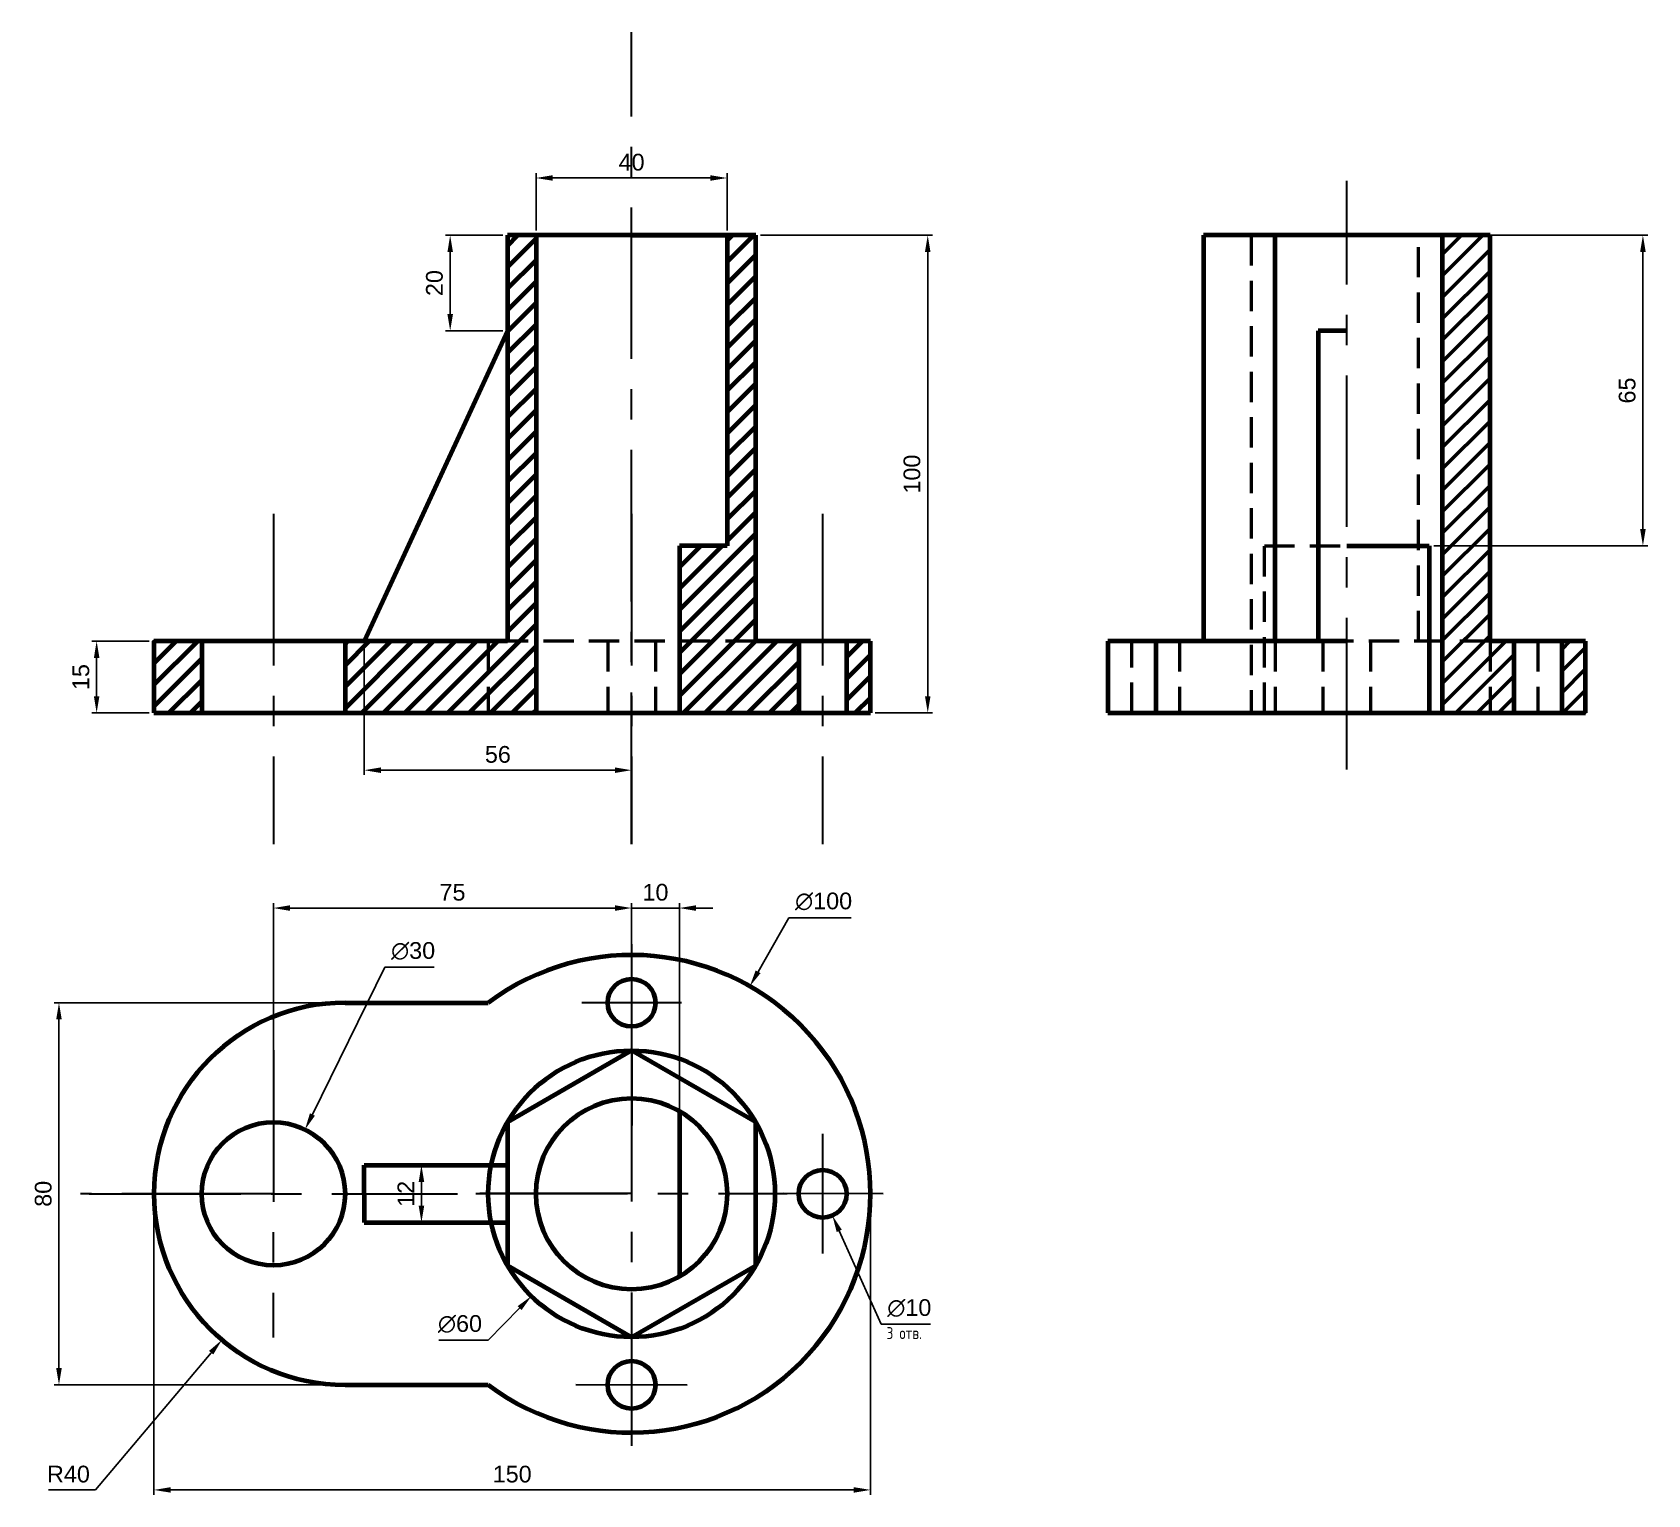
# Model space of a CAD drawing. Header units: millimetres. Extents: x -125 to 213, y -63 to 243.
import ezdxf

# ---------------------------------------------------------------- set-up
doc = ezdxf.new("R2010")
doc.units = ezdxf.units.MM
doc.linetypes.add('CENTER', pattern=[50.8, 31.75, -6.35, 6.35, -6.35])
doc.linetypes.add('HIDDEN', pattern=[9.525, 6.35, -3.175])
for name, color, linetype, lineweight in [('AM_5', 3, 'Continuous', 25), ('Невидимая', 5, 'HIDDEN', 50), ('Оси', 1, 'CENTER', 30), ('Основной', 5, 'Continuous', 80)]:
    doc.layers.add(name, color=color, linetype=linetype, lineweight=lineweight)
doc.styles.get("Standard").update_dxf_attribs({"font": 'arial.ttf'})
doc.styles.add('ГОСТ', font='GOST_A.TTF')
doc.dimstyles.new('AM_ISO$0', dxfattribs={"dimtxt": 3.5, "dimasz": 3.5, "dimexe": 1, "dimexo": 1, "dimgap": 1.5, "dimtad": 1, "dimdsep": 46, "dimtxsty": 'Standard', "dimcen": 0, "dimclrd": 256, "dimclre": 256, "dimclrt": 2, "dimadec": 0, "dimazin": 2, "dimtp": 0.1, "dimtm": 0.1, "dimtfac": 0.71, "dimtdec": 3, "dimtmove": 0, "dimatfit": 3, "dimfxl": 1, "dimlwd": -1, "dimlwe": -1, "dimarcsym": 1})
doc.dimstyles.new('AM_ISO$3', dxfattribs={"dimtxt": 3.5, "dimasz": 3.5, "dimexe": 1, "dimexo": 1, "dimgap": 1.5, "dimtad": 1, "dimtoh": 1, "dimdsep": 46, "dimtxsty": 'Standard', "dimcen": 0, "dimclrd": 256, "dimclre": 256, "dimclrt": 2, "dimadec": 0, "dimazin": 2, "dimtp": 0.1, "dimtm": 0.1, "dimtfac": 0.71, "dimtdec": 3, "dimtofl": 0, "dimtmove": 0, "dimatfit": 0, "dimfxl": 1, "dimlwd": -1, "dimlwe": -1, "dimarcsym": 1})
doc.dimstyles.new('AM_ISO$4', dxfattribs={"dimtxt": 3.5, "dimasz": 3.5, "dimexe": 1, "dimexo": 1, "dimgap": 1.5, "dimtad": 1, "dimtoh": 1, "dimdsep": 46, "dimtxsty": 'Standard', "dimcen": 0, "dimclrd": 256, "dimclre": 256, "dimclrt": 2, "dimadec": 0, "dimazin": 2, "dimtp": 0.1, "dimtm": 0.1, "dimtfac": 0.71, "dimtdec": 3, "dimtofl": 0, "dimtmove": 0, "dimatfit": 0, "dimfxl": 1, "dimlwd": -1, "dimlwe": -1, "dimarcsym": 1})

# ---------------------------------------------------------------- blocks, each defined once
blk = doc.blocks.new('*D3')
at = {"layer": 'AM_5', "linetype": 'ByBlock', "transparency": 16777216}
for p, q in [((-20, 201.7), (-20, 213.7)), ((20, 201.7), (20, 213.7)), ((-16.5, 212.7), (16.5, 212.7))]:
    blk.add_line(p, q, dxfattribs=at)
at = {"layer": 'AM_5', "transparency": 16777216}
for points in [[(-16.5, 213.28), (-16.5, 212.12), (-20, 212.7)], [(16.5, 213.28), (16.5, 212.12), (20, 212.7)]]:
    blk.add_solid(points, dxfattribs=at)
at = {"layer": 'Defpoints', "color": 0, "transparency": 16777216}
for p in [(20, 212.7), (-20, 200.7), (20, 200.7)]:
    blk.add_point(p, dxfattribs=at)
at = {"layer": 'AM_5', "color": 3, "transparency": 16777216, "insert": (0, 215.99), "char_height": 3.5, "attachment_point": 5}
blk.add_mtext('40', dxfattribs=at)
blk = doc.blocks.new('*D4')
at = {"layer": 'AM_5', "linetype": 'ByBlock', "transparency": 16777216}
for p, q in [((-26.98, 200.7), (-38.98, 200.7)), ((-37.98, 184.2), (-37.98, 197.2)), ((-26.98, 180.7), (-38.98, 180.7))]:
    blk.add_line(p, q, dxfattribs=at)
at = {"layer": 'AM_5', "transparency": 16777216}
for points in [[(-38.56, 197.2), (-37.4, 197.2), (-37.98, 200.7)], [(-38.56, 184.2), (-37.4, 184.2), (-37.98, 180.7)]]:
    blk.add_solid(points, dxfattribs=at)
at = {"layer": 'Defpoints', "color": 0, "transparency": 16777216}
for p in [(-37.98, 200.7), (-25.98, 200.7), (-25.98, 180.7)]:
    blk.add_point(p, dxfattribs=at)
at = {"layer": 'AM_5', "color": 3, "transparency": 16777216, "insert": (-41.27, 190.7), "char_height": 3.5, "attachment_point": 5, "rotation": 90}
blk.add_mtext('20', dxfattribs=at)
blk = doc.blocks.new('*D5')
at = {"layer": 'AM_5', "linetype": 'ByBlock', "transparency": 16777216}
for p, q in [((26.98, 200.7), (63, 200.7)), ((62, 104.2), (62, 197.2)), ((51, 100.7), (63, 100.7))]:
    blk.add_line(p, q, dxfattribs=at)
at = {"layer": 'AM_5', "transparency": 16777216}
for points in [[(61.42, 197.2), (62.58, 197.2), (62, 200.7)], [(61.42, 104.2), (62.58, 104.2), (62, 100.7)]]:
    blk.add_solid(points, dxfattribs=at)
at = {"layer": 'Defpoints', "color": 0, "transparency": 16777216}
for p in [(25.98, 200.7), (62, 200.7), (50, 100.7)]:
    blk.add_point(p, dxfattribs=at)
at = {"layer": 'AM_5', "color": 3, "transparency": 16777216, "insert": (58.71, 150.7), "char_height": 3.5, "attachment_point": 5, "rotation": 90}
blk.add_mtext('100', dxfattribs=at)
blk = doc.blocks.new('*D6')
at = {"layer": 'AM_5', "linetype": 'ByBlock', "transparency": 16777216}
for p, q in [((-101, 115.7), (-113, 115.7)), ((-112, 112.2), (-112, 104.2)), ((-101, 100.7), (-113, 100.7))]:
    blk.add_line(p, q, dxfattribs=at)
at = {"layer": 'AM_5', "transparency": 16777216}
for points in [[(-112.58, 112.2), (-111.42, 112.2), (-112, 115.7)], [(-112.58, 104.2), (-111.42, 104.2), (-112, 100.7)]]:
    blk.add_solid(points, dxfattribs=at)
at = {"layer": 'Defpoints', "color": 0, "transparency": 16777216}
for p in [(-100, 115.7), (-112, 100.7), (-100, 100.7)]:
    blk.add_point(p, dxfattribs=at)
at = {"layer": 'AM_5', "color": 3, "transparency": 16777216, "insert": (-115.29, 108.2), "char_height": 3.5, "attachment_point": 5, "rotation": 90}
blk.add_mtext('15', dxfattribs=at)
blk = doc.blocks.new('*D7')
at = {"layer": 'AM_5', "linetype": 'ByBlock', "transparency": 16777216}
for p, q in [((-61, 40), (-120.89, 40)), ((-119.89, 36.5), (-119.89, -36.5)), ((-61, -40), (-120.89, -40))]:
    blk.add_line(p, q, dxfattribs=at)
at = {"layer": 'AM_5', "transparency": 16777216}
for points in [[(-120.47, 36.5), (-119.3, 36.5), (-119.89, 40)], [(-120.47, -36.5), (-119.3, -36.5), (-119.89, -40)]]:
    blk.add_solid(points, dxfattribs=at)
at = {"layer": 'Defpoints', "color": 0, "transparency": 16777216}
for p in [(-60, 40), (-119.89, -40), (-60, -40)]:
    blk.add_point(p, dxfattribs=at)
at = {"layer": 'AM_5', "color": 3, "transparency": 16777216, "insert": (-123.17, 0), "char_height": 3.5, "attachment_point": 5, "rotation": 90}
blk.add_mtext('80', dxfattribs=at)
blk = doc.blocks.new('*D8')
at = {"layer": 'AM_5', "linetype": 'ByBlock', "transparency": 16777216}
for p, q in [((-100, -1.01), (-100, -63)), ((50, -1), (50, -63)), ((-96.5, -62), (46.5, -62))]:
    blk.add_line(p, q, dxfattribs=at)
at = {"layer": 'AM_5', "transparency": 16777216}
for points in [[(-96.5, -61.42), (-96.5, -62.58), (-100, -62)], [(46.5, -61.42), (46.5, -62.58), (50, -62)]]:
    blk.add_solid(points, dxfattribs=at)
at = {"layer": 'Defpoints', "color": 0, "transparency": 16777216}
for p in [(50, 0), (-100, -0.01), (50, -62)]:
    blk.add_point(p, dxfattribs=at)
at = {"layer": 'AM_5', "color": 3, "transparency": 16777216, "insert": (-25, -58.71), "char_height": 3.5, "attachment_point": 5}
blk.add_mtext('150', dxfattribs=at)
blk = doc.blocks.new('*D9')
at = {"layer": 'AM_5', "linetype": 'ByBlock', "transparency": 16777216}
for p, q in [((167.99, 200.7), (212.73, 200.7)), ((211.73, 139.2), (211.73, 197.2)), ((167.99, 135.7), (212.73, 135.7))]:
    blk.add_line(p, q, dxfattribs=at)
at = {"layer": 'AM_5', "transparency": 16777216}
for points in [[(211.15, 197.2), (212.32, 197.2), (211.73, 200.7)], [(211.15, 139.2), (212.32, 139.2), (211.73, 135.7)]]:
    blk.add_solid(points, dxfattribs=at)
at = {"layer": 'Defpoints', "color": 0, "transparency": 16777216}
for p in [(166.99, 200.7), (211.73, 200.7), (166.99, 135.7)]:
    blk.add_point(p, dxfattribs=at)
at = {"layer": 'AM_5', "color": 3, "transparency": 16777216, "insert": (208.44, 168.2), "char_height": 3.5, "attachment_point": 5, "rotation": 90}
blk.add_mtext('65', dxfattribs=at)
blk = doc.blocks.new('*D10')
at = {"layer": 'AM_5', "linetype": 'ByBlock', "transparency": 16777216}
for p, q in [((-56, 114.7), (-56, 87.7)), ((0, 99.7), (0, 87.7)), ((-3.5, 88.7), (-52.5, 88.7))]:
    blk.add_line(p, q, dxfattribs=at)
at = {"layer": 'AM_5', "transparency": 16777216}
for points in [[(-52.5, 89.28), (-52.5, 88.12), (-56, 88.7)], [(-3.5, 89.28), (-3.5, 88.12), (0, 88.7)]]:
    blk.add_solid(points, dxfattribs=at)
at = {"layer": 'Defpoints', "color": 0, "transparency": 16777216}
for p in [(-56, 115.7), (0, 100.7), (-56, 88.7)]:
    blk.add_point(p, dxfattribs=at)
at = {"layer": 'AM_5', "color": 3, "transparency": 16777216, "insert": (-28, 91.99), "char_height": 3.5, "attachment_point": 5}
blk.add_mtext('56', dxfattribs=at)
blk = doc.blocks.new('*D11')
at = {"layer": 'AM_5', "linetype": 'ByBlock', "transparency": 16777216}
for p, q in [((-3.5, 59.84), (-7, 59.84)), ((0, 1.06), (0, 60.84)), ((0, 59.84), (10, 59.84)), ((10, 1.06), (10, 60.84)), ((13.5, 59.84), (17, 59.84))]:
    blk.add_line(p, q, dxfattribs=at)
at = {"layer": 'AM_5', "transparency": 16777216}
for points in [[(-3.5, 60.42), (-3.5, 59.25), (0, 59.84)], [(13.5, 60.42), (13.5, 59.25), (10, 59.84)]]:
    blk.add_solid(points, dxfattribs=at)
at = {"layer": 'Defpoints', "color": 0, "transparency": 16777216}
for p in [(10, 59.84), (0, 0.06), (10, 0.06)]:
    blk.add_point(p, dxfattribs=at)
at = {"layer": 'AM_5', "color": 3, "transparency": 16777216, "insert": (5, 63.12), "char_height": 3.5, "attachment_point": 5}
blk.add_mtext('10', dxfattribs=at)
blk = doc.blocks.new('*D12')
at = {"layer": 'AM_5', "linetype": 'ByBlock', "transparency": 16777216}
for p, q in [((-75, 1), (-75, 60.84)), ((-71.5, 59.84), (-3.5, 59.84)), ((0, 1.06), (0, 60.84))]:
    blk.add_line(p, q, dxfattribs=at)
at = {"layer": 'AM_5', "transparency": 16777216}
for points in [[(-71.5, 60.42), (-71.5, 59.25), (-75, 59.84)], [(-3.5, 60.42), (-3.5, 59.25), (0, 59.84)]]:
    blk.add_solid(points, dxfattribs=at)
at = {"layer": 'Defpoints', "color": 0, "transparency": 16777216}
for p in [(0, 59.84), (-75, 0), (0, 0.06)]:
    blk.add_point(p, dxfattribs=at)
at = {"layer": 'AM_5', "color": 3, "transparency": 16777216, "insert": (-37.5, 63.12), "char_height": 3.5, "attachment_point": 5}
blk.add_mtext('75', dxfattribs=at)
blk = doc.blocks.new('*D13')
at = {"layer": 'AM_5', "linetype": 'ByBlock', "transparency": 16777216}
for p, q in [((43.48, -7.76), (52.24, -27.31)), ((52.24, -27.31), (62.55, -27.31))]:
    blk.add_line(p, q, dxfattribs=at)
at = {"layer": 'AM_5', "transparency": 16777216}
blk.add_solid([(44.01, -7.52), (42.94, -8), (42.04, -4.56)], dxfattribs=at)
at = {"layer": 'Defpoints', "color": 0, "transparency": 16777216}
for p in [(37.96, 4.56), (42.04, -4.56)]:
    blk.add_point(p, dxfattribs=at)
at = {"layer": 'AM_5', "color": 3, "transparency": 16777216, "insert": (58.14, -23.93), "char_height": 3.5, "attachment_point": 5}
blk.add_mtext('∅10', dxfattribs=at)
blk = doc.blocks.new('*D14')
at = {"layer": 'AM_5', "linetype": 'ByBlock', "transparency": 16777216}
for p, q in [((-66.83, 16.6), (-51.64, 47.45)), ((-51.64, 47.45), (-41.33, 47.45))]:
    blk.add_line(p, q, dxfattribs=at)
at = {"layer": 'AM_5', "transparency": 16777216}
blk.add_solid([(-67.35, 16.86), (-66.31, 16.34), (-68.38, 13.46)], dxfattribs=at)
at = {"layer": 'Defpoints', "color": 0, "transparency": 16777216}
for p in [(-68.38, 13.46), (-81.62, -13.46)]:
    blk.add_point(p, dxfattribs=at)
at = {"layer": 'AM_5', "color": 3, "transparency": 16777216, "insert": (-45.74, 50.84), "char_height": 3.5, "attachment_point": 5}
blk.add_mtext('∅30', dxfattribs=at)
blk = doc.blocks.new('*D15')
at = {"layer": 'AM_5', "linetype": 'ByBlock', "transparency": 16777216}
for p, q in [((-88.03, -33.27), (-112.22, -61.99)), ((-112.22, -61.99), (-122.07, -61.99))]:
    blk.add_line(p, q, dxfattribs=at)
at = {"layer": 'AM_5', "transparency": 16777216}
blk.add_solid([(-88.47, -32.89), (-87.58, -33.64), (-85.77, -30.59)], dxfattribs=at)
at = {"layer": 'Defpoints', "color": 0, "transparency": 16777216}
for p in [(-60, 0), (-85.77, -30.59)]:
    blk.add_point(p, dxfattribs=at)
at = {"layer": 'AM_5', "color": 3, "transparency": 16777216, "insert": (-117.9, -58.7), "char_height": 3.5, "attachment_point": 5}
blk.add_mtext('R40', dxfattribs=at)
blk = doc.blocks.new('*D16')
at = {"layer": 'AM_5', "linetype": 'ByBlock', "transparency": 16777216}
for p, q in [((-23.44, -23.93), (-30.03, -30.65)), ((-30.03, -30.65), (-40.34, -30.65))]:
    blk.add_line(p, q, dxfattribs=at)
at = {"layer": 'AM_5', "transparency": 16777216}
blk.add_solid([(-23.86, -23.52), (-23.03, -24.34), (-20.99, -21.43)], dxfattribs=at)
at = {"layer": 'Defpoints', "color": 0, "transparency": 16777216}
for p in [(20.99, 21.43), (-20.99, -21.43)]:
    blk.add_point(p, dxfattribs=at)
at = {"layer": 'AM_5', "color": 3, "transparency": 16777216, "insert": (-35.93, -27.27), "char_height": 3.5, "attachment_point": 5}
blk.add_mtext('∅60', dxfattribs=at)
blk = doc.blocks.new('*D17')
at = {"layer": 'AM_5', "linetype": 'ByBlock', "transparency": 16777216}
for p, q in [((26.48, 46.49), (32.94, 57.82)), ((32.94, 57.82), (45.96, 57.82))]:
    blk.add_line(p, q, dxfattribs=at)
at = {"layer": 'AM_5', "transparency": 16777216}
blk.add_solid([(25.97, 46.78), (26.99, 46.2), (24.75, 43.45)], dxfattribs=at)
at = {"layer": 'Defpoints', "color": 0, "transparency": 16777216}
for p in [(24.75, 43.45), (-24.75, -43.45)]:
    blk.add_point(p, dxfattribs=at)
at = {"layer": 'AM_5', "color": 3, "transparency": 16777216, "insert": (40.2, 61.21), "char_height": 3.5, "attachment_point": 5}
blk.add_mtext('∅100', dxfattribs=at)
blk = doc.blocks.new('*D18')
at = {"layer": 'AM_5', "linetype": 'ByBlock', "transparency": 16777216}
for p, q in [((-55, 6), (-43, 6)), ((-44, 2.5), (-44, -2.5)), ((-55, -6), (-43, -6))]:
    blk.add_line(p, q, dxfattribs=at)
at = {"layer": 'AM_5', "transparency": 16777216}
for points in [[(-44.58, 2.5), (-43.42, 2.5), (-44, 6)], [(-44.58, -2.5), (-43.42, -2.5), (-44, -6)]]:
    blk.add_solid(points, dxfattribs=at)
at = {"layer": 'Defpoints', "color": 0, "transparency": 16777216}
for p in [(-56, 6), (-56, -6), (-44, -6)]:
    blk.add_point(p, dxfattribs=at)
at = {"layer": 'AM_5', "color": 3, "transparency": 16777216, "insert": (-47.26, 0), "char_height": 3.5, "attachment_point": 5, "rotation": 90}
blk.add_mtext('12', dxfattribs=at)

msp = doc.modelspace()

# ---------------------------------------------------------------- hatches: boundary and pattern name
at = {"layer": 'Невидимая', "true_color": 0x000000}
h = msp.add_hatch(dxfattribs=at)
h.set_pattern_fill('ANSI31', color=18, style=0)
h.paths.add_polyline_path([(199.732, 115.7), (194.732, 115.7), (194.732, 100.7), (199.732, 100.7)])
h.paths.add_polyline_path([(184.732, 115.7), (179.732, 115.7), (179.732, 100.7), (184.732, 100.7)])
h.paths.add_polyline_path([(179.732, 115.7), (169.732, 115.7), (169.732, 100.7), (179.732, 100.7)])
h.paths.add_polyline_path([(179.732, 200.7), (169.732, 200.7), (169.732, 115.7), (179.732, 115.7)])
at = {"layer": 'Основной', "true_color": 0x000000}
h = msp.add_hatch(dxfattribs=at)
h.set_pattern_fill('ANSI31', color=18, style=0)
h.paths.add_polyline_path([(35, 115.7), (10, 115.7), (10, 100.7), (35, 100.7)])
h.paths.add_polyline_path([(25.981, 200.7), (20, 200.7), (20, 135.7), (10, 135.7), (10, 115.7), (25.981, 115.7)])
h.paths.add_polyline_path([(50, 115.7), (45, 115.7), (45, 100.7), (50, 100.7)])
h.paths.add_polyline_path([(-20, 115.7), (-30, 115.7), (-30, 100.7), (-20, 100.7)])
h.paths.add_polyline_path([(-20, 200.7), (-25.981, 200.7), (-25.981, 180.7), (-25.981, 115.7), (-20, 115.7)])
h.paths.add_polyline_path([(-30, 115.7), (-60, 115.7), (-60, 100.7), (-30, 100.7)])
h.paths.add_polyline_path([(-90, 115.7), (-100, 115.7), (-100, 100.7), (-90, 100.7)])

# ---------------------------------------------------------------- linework, layer by layer
at = {"layer": 'Невидимая'}
for p, q in [((129.732, 200.7), (129.732, 100.7)), ((164.732, 115.7), (164.732, 200.7)), ((132.471, 100.7), (132.471, 135.7)), ((132.471, 135.7), (149.732, 135.7)), ((-30, 115.7), (-30, 100.7)), ((25.981, 115.7), (-25.981, 115.7)), ((-5, 115.7), (-5, 100.7)), ((5, 115.7), (5, 100.7)), ((104.732, 100.7), (104.732, 115.7)), ((149.732, 115.7), (114.732, 115.7)), ((114.732, 115.7), (114.732, 100.7)), ((149.732, 115.7), (119.732, 115.7)), ((149.732, 115.7), (129.732, 115.7)), ((149.732, 115.7), (134.732, 115.7)), ((134.732, 115.7), (134.732, 100.7)), ((149.732, 115.7), (143.732, 115.7)), ((149.732, 115.7), (144.732, 115.7)), ((144.732, 115.7), (144.732, 100.7)), ((179.732, 115.7), (149.732, 115.7)), ((154.732, 115.7), (154.732, 100.7)), ((179.732, 115.7), (179.732, 100.7)), ((189.732, 115.7), (189.732, 100.7)), ((194.732, 100.7), (194.732, 115.7)), ((114.732, 100.7), (104.732, 100.7))]:
    msp.add_line(p, q, dxfattribs=at)
at = {"layer": 'Оси'}
for p, q in [((0, 73.205), (0, 243.205)), ((149.732, 88.828), (149.732, 212.124)), ((-75, 142.391), (-75, 73.205)), ((0, 142.391), (0, 73.205)), ((40, 142.391), (40, 73.205)), ((0, 52.249), (0, 27.214)), ((10.453, 39.964), (-10.453, 40.024)), ((-74.955, 30.081), (-75.045, -30.081)), ((0.046, 30.141), (-0.045, -30.021)), ((40, 12.554), (40, -12.481)), ((-75, 0), (-115.369, 0)), ((0, 0.06), (-33.436, 0.06)), ((-32.6, 0.06), (32.6, 0.06)), ((52.669, 0), (31.763, 0.06)), ((-113.58, -0.003), (-36.42, -0.003)), ((0, -27.751), (0, -52.786)), ((11.657, -40.036), (-11.657, -39.976))]:
    msp.add_line(p, q, dxfattribs=at)
at = {"layer": 'Основной'}
for p, q in [((25.981, 200.7), (-25.981, 200.7)), ((-25.981, 200.7), (-25.981, 115.7)), ((-25.981, 200.7), (-25.981, 180.7)), ((0, 200.7), (-20, 200.7)), ((-20, 200.7), (-20, 100.7)), ((0, 200.7), (20, 200.7)), ((20, 200.7), (20, 135.7)), ((25.981, 115.7), (25.981, 200.7)), ((179.732, 200.7), (119.732, 200.7)), ((119.732, 200.7), (119.732, 115.7)), ((134.732, 115.7), (134.732, 200.7)), ((169.732, 200.7), (169.732, 100.7)), ((179.732, 115.7), (179.732, 200.7)), ((-25.981, 180.7), (-56, 115.7)), ((149.732, 180.7), (143.732, 180.7)), ((143.732, 180.7), (143.732, 115.7)), ((20, 135.7), (10, 135.7)), ((10, 135.7), (10, 100.7)), ((149.732, 135.7), (166.992, 135.7)), ((166.992, 135.7), (166.992, 100.7)), ((-100, 115.7), (-100, 100.7)), ((-25.981, 115.7), (-100, 115.7)), ((-90, 115.7), (-90, 100.7)), ((-60, 115.7), (-60, 100.7)), ((50, 115.7), (25.981, 115.7)), ((35, 115.7), (35, 100.7)), ((45, 115.7), (45, 100.7)), ((50, 100.7), (50, 115.7)), ((99.732, 115.7), (99.732, 100.7)), ((149.732, 115.7), (99.732, 115.7)), ((149.732, 115.7), (109.732, 115.7)), ((109.732, 115.7), (109.732, 100.7)), ((199.732, 115.7), (179.732, 115.7)), ((184.732, 115.7), (184.732, 100.7)), ((194.732, 115.7), (194.732, 100.7)), ((199.732, 100.7), (199.732, 115.7)), ((-100, 100.7), (50, 100.7)), ((99.732, 100.7), (199.732, 100.7)), ((-60, 40), (-30, 40)), ((10, 17.321), (10, -17.321)), ((-56, 0), (-56, 6)), ((-56, 6), (-25.981, 6)), ((-56, 0), (-56, -6)), ((-56, -6), (-25.981, -6)), ((-60, -40), (-30, -40))]:
    msp.add_line(p, q, dxfattribs=at)
msp.add_lwpolyline([(0, 30), (-25.981, 15), (-25.981, -15), (0, -30), (25.981, -15), (25.981, 15)], close=True, dxfattribs=at)
for centre, radius in [((0, 40), 5), ((0, 0), 30), ((0, 0), 20), ((-75, 0), 15), ((40, 0), 5), ((0, -40), 5)]:
    msp.add_circle(centre, radius, dxfattribs=at)
for centre, radius, start, end in [((0, 0), 50, 233.1301, 126.8699), ((-60, 0), 40, 90, 270)]:
    msp.add_arc(centre, radius, start, end, dxfattribs=at)

# ---------------------------------------------------------------- texts
at = {"layer": 'Основной', "insert": (53.373, -27.91), "char_height": 2.5, "attachment_point": 1, "style": 'ГОСТ'}
msp.add_mtext_dynamic_manual_height_columns('{\\C3;3 отв.}', width=35.01778, gutter_width=12.5, heights=[0], dxfattribs=at)

# ---------------------------------------------------------------- dimensions: what is measured, and where the dimension line sits
at = {"layer": 'AM_5'}
for base, p1, p2, override, picture, middle in [((20, 212.7), (-20, 200.7), (20, 200.7), {"dimpost": '', "dimclrt": 3}, '*D3', (0, 215.987)), ((0, 59.837), (-75, 0), (0, 0.06), {"dimclrt": 3}, '*D12', (-37.5, 63.117)), ((10, 59.837), (0, 0.06), (10, 0.06), {"dimclrt": 3}, '*D11', (5, 63.124))]:
    dim = msp.add_linear_dim(base=base, p1=p1, p2=p2, dimstyle='AM_ISO$0', override=override, dxfattribs=at)
    dim.commit()
    dim.dimension.update_dxf_attribs({"geometry": picture, "text_midpoint": middle})
for base, p1, p2, angle, override, picture, middle in [((-37.981, 200.7), (-25.981, 180.7), (-25.981, 200.7), 90, {"dimpost": '', "dimclrt": 3}, '*D4', (-41.268, 190.7)), ((62, 200.7), (50, 100.7), (25.981, 200.7), 90, {"dimclrt": 3}, '*D5', (58.713, 150.7)), ((211.732, 200.7), (166.992, 135.7), (166.992, 200.7), 90, {"dimpost": '', "dimclrt": 3}, '*D9', (208.445, 168.2)), ((-112, 100.7), (-100, 115.7), (-100, 100.7), 90, {"dimpost": '', "dimclrt": 3}, '*D6', (-115.287, 108.2)), ((-56, 88.7), (0, 100.7), (-56, 115.7), 0, {"dimpost": '', "dimclrt": 3}, '*D10', (-28, 91.987)), ((-44, -6), (-56, 6), (-56, -6), 90, {"dimpost": '', "dimclrt": 3}, '*D18', (-47.257, 0)), ((50, -62), (-100, -0.007), (50, 0), 0, {"dimpost": '', "dimclrt": 3}, '*D8', (-25, -58.713))]:
    dim = msp.add_linear_dim(base=base, p1=p1, p2=p2, angle=angle, dimstyle='AM_ISO$0', override=override, dxfattribs=at)
    dim.commit()
    dim.dimension.update_dxf_attribs({"geometry": picture, "text_midpoint": middle})
for p1, p2, override, picture, middle in [((-24.746, -43.447), (24.746, 43.447), {"dimclrt": 3}, '*D17', (40.2, 57.825)), ((-81.624, -13.458), (-68.376, 13.458), {"dimclrt": 3}, '*D14', (-45.739, 47.453)), ((20.994, 21.431), (-20.994, -21.431), {"dimpost": '', "dimclrt": 3}, '*D16', (-35.93, -30.651)), ((37.955, 4.563), (42.045, -4.563), {"dimclrt": 3}, '*D13', (58.143, -27.312))]:
    dim = msp.add_diameter_dim_2p(p1=p1, p2=p2, dimstyle='AM_ISO$3', override=override, dxfattribs=at)
    dim.commit()
    dim.dimension.update_dxf_attribs({"geometry": picture, "text_midpoint": middle, "dimtype": 163})
dim = msp.add_linear_dim(base=(-119.885, -40), p1=(-60, 40), p2=(-60, -40), angle=90, dimstyle='AM_ISO$0', override={"dimclrt": 3}, dxfattribs=at)
dim.commit()
dim.dimension.update_dxf_attribs({"geometry": '*D7', "text_midpoint": (-119.885, 0), "dimtype": 160})
dim = msp.add_radius_dim(center=(-60, 0), mpoint=(-85.771, -30.591), dimstyle='AM_ISO$4', override={"dimpost": '', "dimclrt": 3}, dxfattribs=at)
dim.commit()
dim.dimension.update_dxf_attribs({"geometry": '*D15', "text_midpoint": (-117.898, -61.989), "dimtype": 164})

doc.saveas('drawing.dxf')
